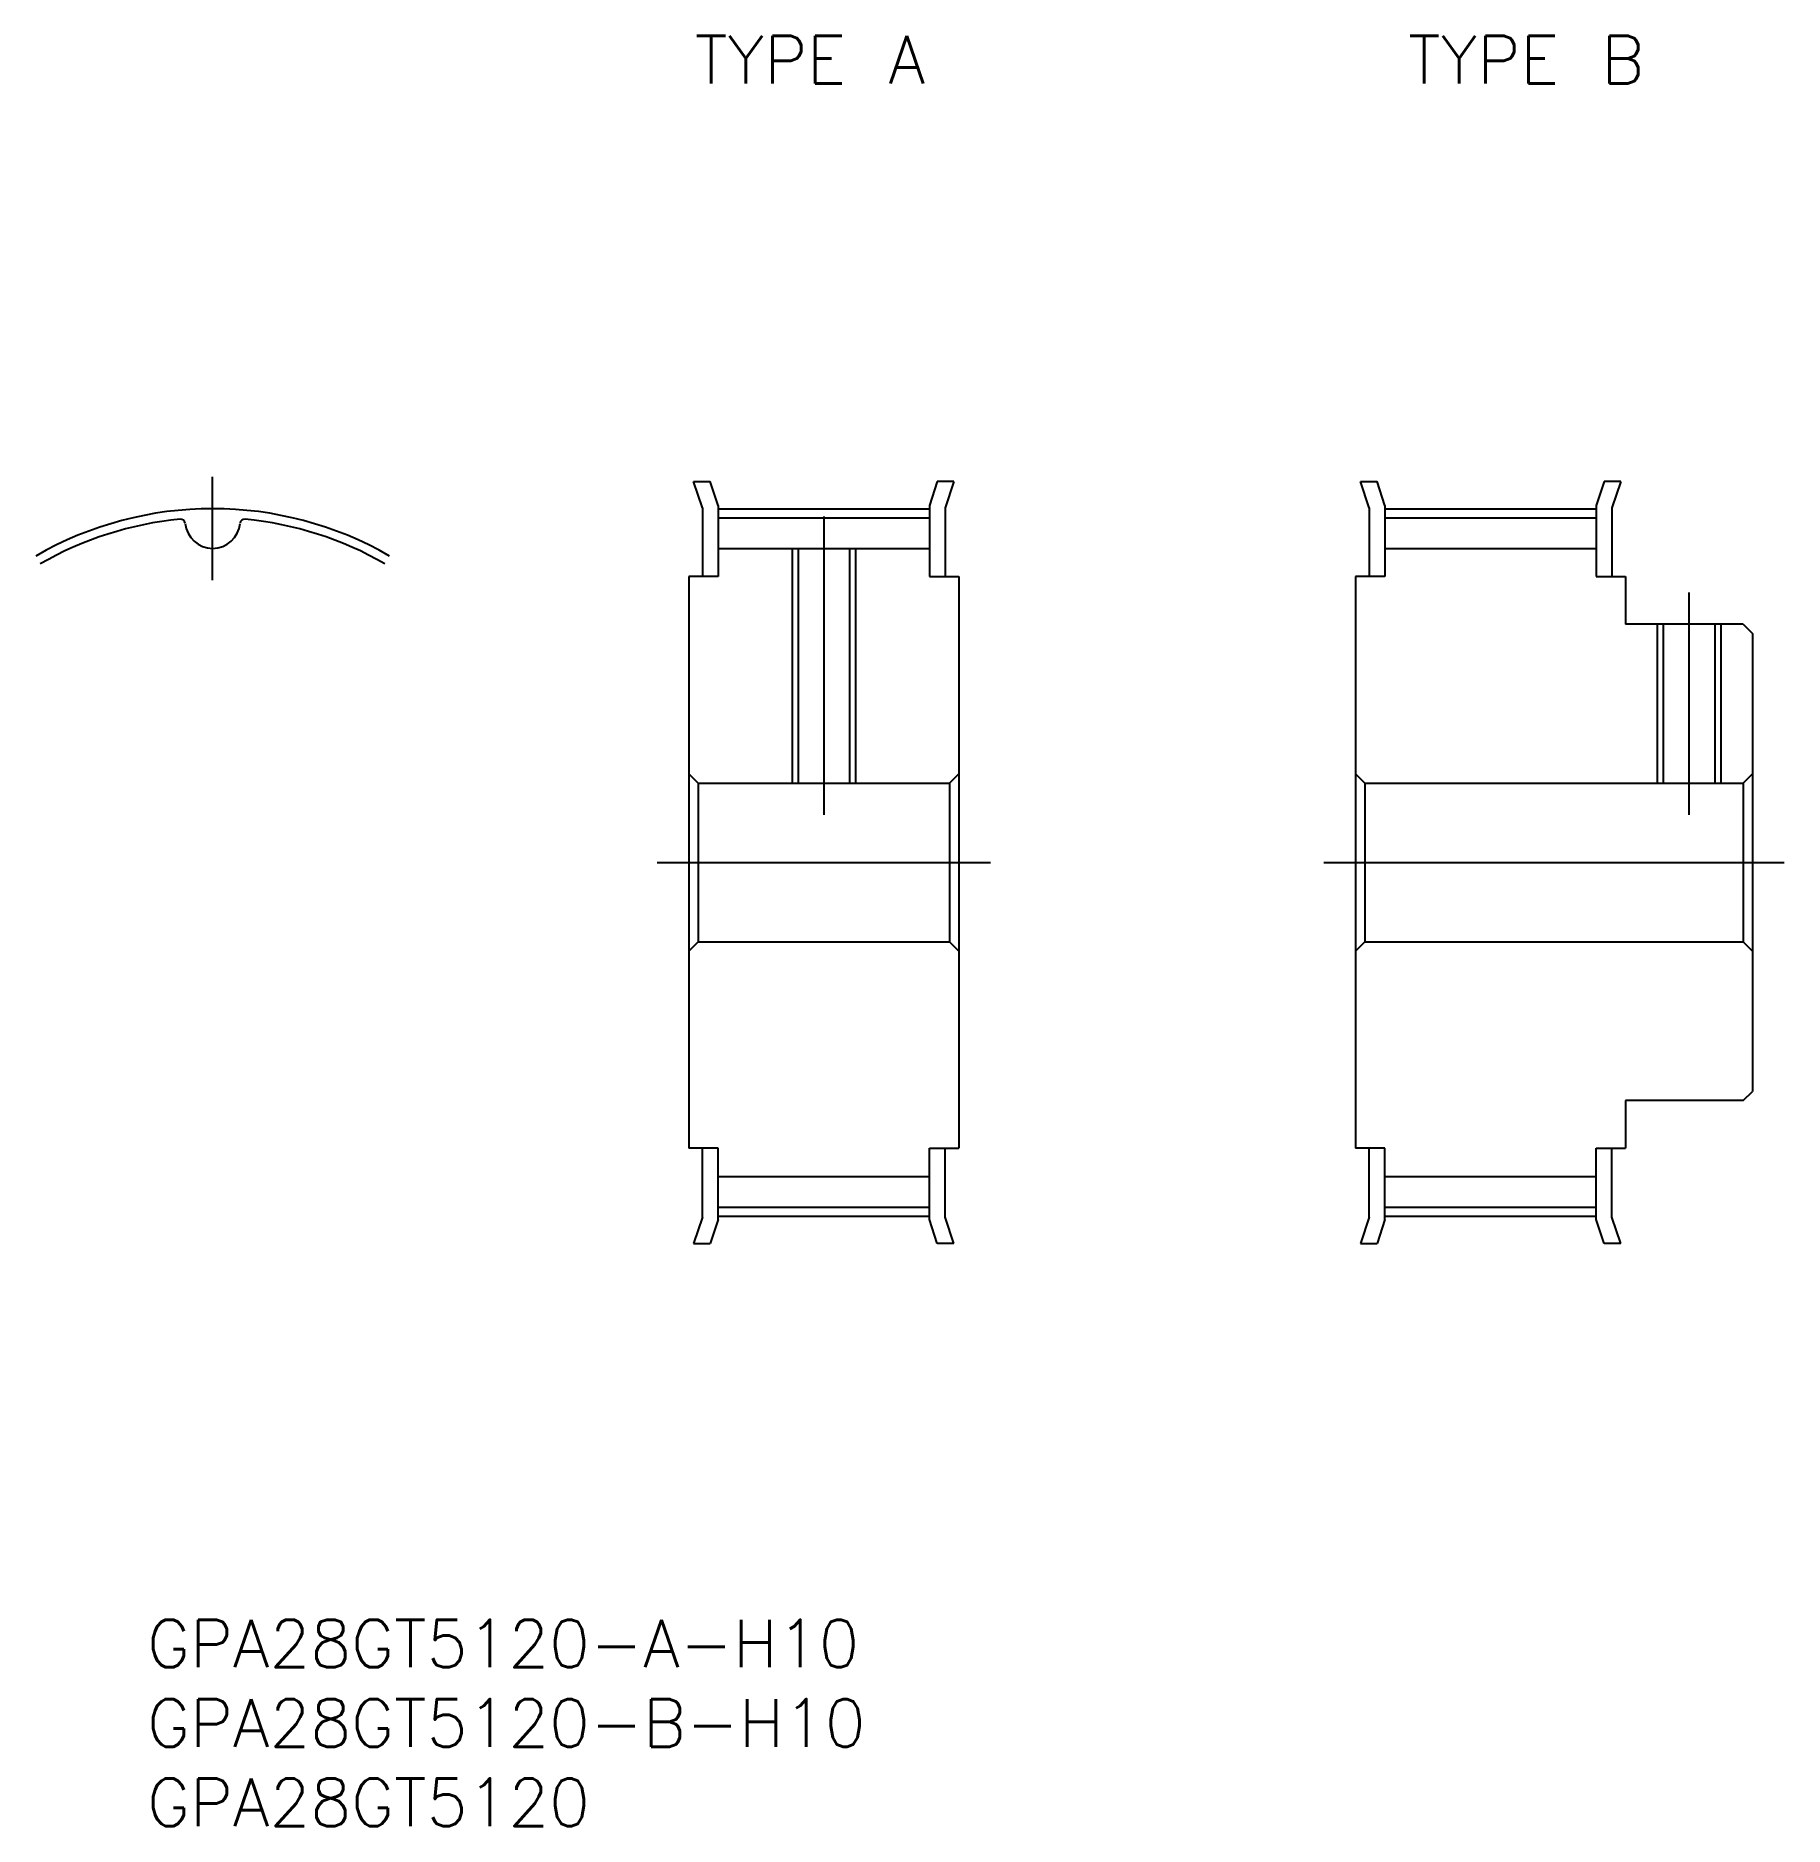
# Model space of a CAD drawing. Extents: x -11 to 99, y -61 to 52.
import ezdxf

# ---------------------------------------------------------------- set-up
doc = ezdxf.new("R2010")
doc.units = 0
doc.linetypes.add('CENTER', pattern=[50.8, 31.75, -6.35, 6.35, -6.35])
doc.layers.get('0').update_dxf_attribs({"linetype": 'CONTINUOUS'})
doc.layers.add('CENTER', color=1, linetype='CONTINUOUS')
doc.styles.get("Standard").update_dxf_attribs({"font": 'txt.shx', "height": 3, "bigfont": 'bigfont.shx'})

# ---------------------------------------------------------------- blocks, each defined once
blk = doc.blocks.new('*U2')
at = {"color": 7, "linetype": 'CONTINUOUS'}
blk.add_text('GPA28GT5120-B-H10', height=3, dxfattribs=at).set_placement((-4.13, -55.69))
blk = doc.blocks.new('*U3')
at = {"color": 7, "linetype": 'CONTINUOUS'}
blk.add_text('GPA28GT5120', height=3, dxfattribs=at).set_placement((-4.13, -60.69))
blk = doc.blocks.new('*U4')
at = {"color": 7, "linetype": 'CONTINUOUS'}
blk.add_text('TYPE A', height=3, dxfattribs=at).set_placement((30.38, 49.06))
blk = doc.blocks.new('*U5')
at = {"color": 7, "linetype": 'CONTINUOUS'}
blk.add_text('TYPE B', height=3, dxfattribs=at).set_placement((75.3, 49.06))
blk = doc.blocks.new('*U6')
at = {"color": 7, "linetype": 'CONTINUOUS'}
blk.add_text('GPA28GT5120-A-H10', height=3, dxfattribs=at).set_placement((-4.13, -50.69))

msp = doc.modelspace()

# ---------------------------------------------------------------- linework, layer by layer
at = {"color": 7, "linetype": 'CONTINUOUS'}
for p, q in [((30.3, 24), (31.35, 24)), ((30.85, 22.33), (30.3, 24)), ((31.85, 22.49), (31.35, 24)), ((45.65, 24), (45.15, 22.49)), ((46.7, 24), (45.65, 24)), ((46.7, 24), (46.15, 22.33)), ((72.3, 24), (73.35, 24)), ((72.85, 22.33), (72.3, 24)), ((73.85, 22.49), (73.35, 24)), ((87.65, 24), (87.15, 22.49)), ((88.7, 24), (87.65, 24)), ((88.7, 24), (88.15, 22.33)), ((30.85, 22.33), (30.85, 18)), ((31.85, 22.49), (31.85, 18)), ((31.85, 21.71), (45.15, 21.71)), ((45.15, 22.49), (45.15, 18)), ((46.15, 22.33), (46.15, 18)), ((72.85, 22.33), (72.85, 18)), ((73.85, 22.49), (73.85, 18)), ((73.85, 21.71), (87.15, 21.71)), ((87.15, 22.49), (87.15, 18)), ((88.15, 22.33), (88.15, 18)), ((31.85, 19.78), (45.15, 19.78)), ((36.88, 19.78), (36.88, 5)), ((40.12, 19.78), (40.12, 5)), ((73.85, 19.78), (87.15, 19.78)), ((30, 18), (30, -18)), ((31.85, 18), (30, 18)), ((45.15, 18), (47, 18)), ((47, 18), (47, -18)), ((72, 18), (72, -18)), ((73.85, 18), (72, 18)), ((87.15, 18), (89, 18)), ((89, 18), (89, 15)), ((96.42, 15), (89, 15)), ((91.38, 15), (91.38, 5)), ((94.62, 15), (94.62, 5)), ((96.42, 15), (97, 14.42)), ((97, 14.42), (97, -14.42)), ((30, 5.58), (30.58, 5)), ((30.58, 5), (46.42, 5)), ((30.58, 5), (30.58, -5)), ((47, 5.58), (46.42, 5)), ((46.42, 5), (46.42, -5)), ((72, 5.58), (72.58, 5)), ((72.58, 5), (96.42, 5)), ((72.58, 5), (72.58, -5)), ((97, 5.58), (96.42, 5)), ((96.42, 5), (96.42, -5)), ((30, -5.58), (30.58, -5)), ((30.58, -5), (46.42, -5)), ((47, -5.58), (46.42, -5)), ((72, -5.58), (72.58, -5)), ((72.58, -5), (96.42, -5)), ((97, -5.58), (96.42, -5)), ((96.42, -15), (97, -14.42)), ((96.42, -15), (89, -15)), ((89, -15), (89, -18)), ((31.85, -18), (30, -18)), ((30.85, -22.33), (30.85, -18)), ((31.85, -22.49), (31.85, -18)), ((45.15, -22.49), (45.15, -18)), ((45.15, -18), (47, -18)), ((46.15, -22.33), (46.15, -18)), ((73.85, -18), (72, -18)), ((72.85, -22.33), (72.85, -18)), ((73.85, -22.49), (73.85, -18)), ((87.15, -22.49), (87.15, -18)), ((87.15, -18), (89, -18)), ((88.15, -22.33), (88.15, -18)), ((31.85, -19.78), (45.15, -19.78)), ((73.85, -19.78), (87.15, -19.78)), ((30.85, -22.33), (30.3, -24)), ((31.85, -22.49), (31.35, -24)), ((31.85, -21.71), (45.15, -21.71)), ((45.65, -24), (45.15, -22.49)), ((46.7, -24), (46.15, -22.33)), ((72.85, -22.33), (72.3, -24)), ((73.85, -22.49), (73.35, -24)), ((73.85, -21.71), (87.15, -21.71)), ((87.65, -24), (87.15, -22.49)), ((88.7, -24), (88.15, -22.33)), ((30.3, -24), (31.35, -24)), ((46.7, -24), (45.65, -24)), ((72.3, -24), (73.35, -24)), ((88.7, -24), (87.65, -24))]:
    msp.add_line(p, q, dxfattribs=at)
at = {"color": 3, "linetype": 'CONTINUOUS'}
for p, q in [((36.5, 19.78), (36.5, 5)), ((40.5, 19.78), (40.5, 5)), ((91, 15), (91, 5)), ((95, 15), (95, 5))]:
    msp.add_line(p, q, dxfattribs=at)
at = {"color": 7, "linetype": 'CONTINUOUS'}
for centre, radius, start, end in [((0, 0), 21.71, 95.4042, 120), ((-2.02, 21.33), 0.29, 5.4285, 95.4042), ((2.02, 21.33), 0.289, 84.5958, 174.5715), ((0, 0), 21.71, 60, 84.5958), ((0, 21.52), 1.74, 185.4285, 354.5715)]:
    msp.add_arc(centre, radius, start, end, dxfattribs=at)
at = {"layer": 'CENTER', "color": 1, "linetype": 'CENTER'}
for p, q in [((0, 17.78), (0, 24.28)), ((31.85, 22.28), (45.15, 22.28)), ((38.5, 21.78), (38.5, 3)), ((73.85, 22.28), (87.15, 22.28)), ((93, 17), (93, 3)), ((28, 0), (49, 0)), ((70, 0), (99, 0)), ((31.85, -22.28), (45.15, -22.28)), ((73.85, -22.28), (87.15, -22.28))]:
    msp.add_line(p, q, dxfattribs=at)
msp.add_arc((0, 0), 22.28, 60, 120, dxfattribs=at)

# ---------------------------------------------------------------- block references
at = {"color": 7, "linetype": 'CONTINUOUS'}
for name in ['*U4', '*U5', '*U6', '*U2', '*U3']:
    msp.add_blockref(name, (0, 0), dxfattribs=at)

doc.saveas('drawing.dxf')
